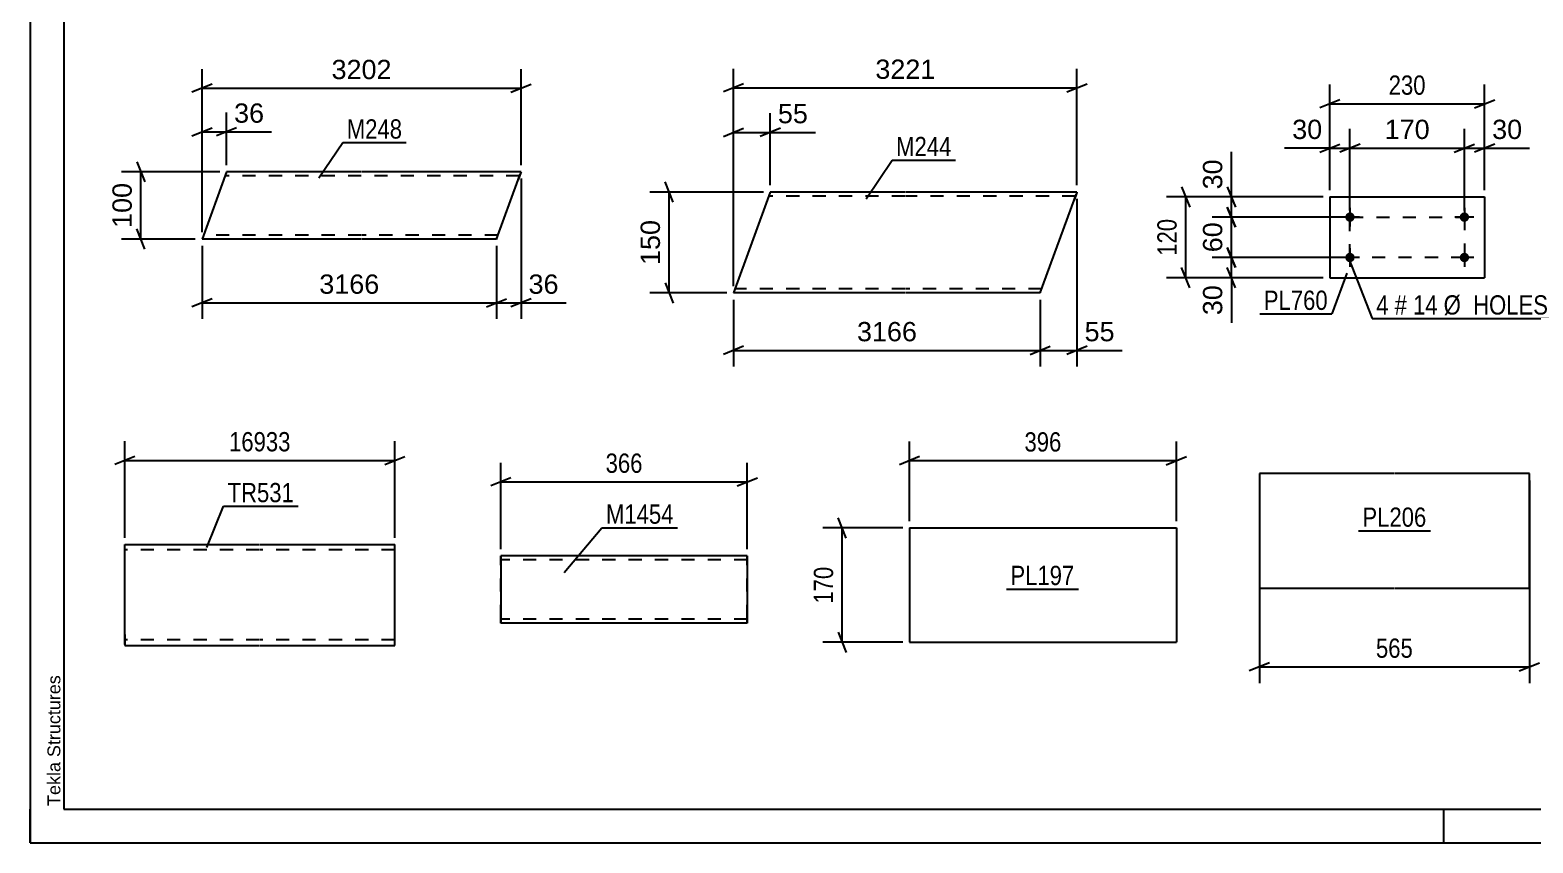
# Model space of a CAD drawing. Header units: millimetres. Extents: x 0 to 420, y 0 to 297.
# Drawn here: x 0 to 223.3, y 0 to 120.8 of the extents above; entities that cross this region are included whole.
import ezdxf

# ---------------------------------------------------------------- set-up
doc = ezdxf.new("R2010")
doc.units = ezdxf.units.MM
doc.linetypes.add('DXK_LINE_DOT2', pattern=[3.9198, 1.9599, -1.9599])
doc.styles.add('Arial', font='ARIAL.TTF', dxfattribs={"height": 0.2})
doc.styles.add('Arial Narrow', font='ARIALN.TTF', dxfattribs={"height": 0.2})

# ---------------------------------------------------------------- blocks, each defined once
blk = doc.blocks.new('Unknown-203774972-1113')
at = {"color": 5, "linetype": 'Continuous'}
for p, q in [((0, 297), (0, 0)), ((5, 292), (5, 5)), ((0, 0), (0, 5)), ((5, 5), (415, 5)), ((210, 0), (210, 5)), ((0, 0), (420, 0))]:
    blk.add_line(p, q, dxfattribs=at)
at = {"color": 174, "linetype": 'Continuous', "style": 'Arial'}
blk.add_text('Tekla Structures', height=1.9102, rotation=90, dxfattribs=at).set_placement((4.5, 5.5))
blk = doc.blocks.new('Part-203774972-8425 - 8419')
at = {"color": 2, "linetype": 'Continuous'}
for p, q in [((193.07, 96.01), (193.07, 84.01)), ((193.07, 96.01), (216.07, 96.01)), ((216.07, 96.01), (216.07, 84.01)), ((193.07, 84.01), (216.07, 84.01))]:
    blk.add_line(p, q, dxfattribs=at)
blk = doc.blocks.new('Bolt-203774972-8458 - 8419')
at = {"linetype": 'Continuous'}
for points in [[(196.07, 92.31, -1), (196.07, 93.71, -1)], [(213.07, 92.31, -1), (213.07, 93.71, -1)], [(196.07, 86.31, -1), (196.07, 87.71, -1)], [(213.07, 86.31, -1), (213.07, 87.71, -1)]]:
    blk.add_hatch(color=1, dxfattribs=at).paths.add_polyline_path(points)
at = {"color": 1, "linetype": 'Continuous'}
for p, q in [((196.07, 94.41), (196.07, 91.61)), ((213.07, 94.41), (213.07, 91.61)), ((197.47, 93.01), (194.67, 93.01)), ((214.47, 93.01), (211.67, 93.01)), ((196.07, 88.41), (196.07, 85.61)), ((213.07, 88.41), (213.07, 85.61)), ((197.47, 87.01), (194.67, 87.01)), ((214.47, 87.01), (211.67, 87.01))]:
    blk.add_line(p, q, dxfattribs=at)
blk = doc.blocks.new('Part-203774972-8403 - 8397')
at = {"color": 2, "linetype": 'Continuous'}
for p, q in [((69.94, 42.66), (69.94, 42.66)), ((106.55, 42.66), (69.94, 42.66)), ((69.94, 42.57), (69.94, 42.66)), ((69.94, 42.31), (69.94, 42.57)), ((106.55, 42.66), (106.55, 42.57)), ((106.55, 42.57), (106.55, 42.31)), ((69.94, 41.92), (69.94, 42.31)), ((69.94, 41.92), (69.94, 33.4)), ((106.55, 42.31), (106.55, 41.92)), ((106.55, 41.92), (106.55, 33.4)), ((69.94, 33.01), (69.94, 33.4)), ((69.94, 32.75), (69.94, 33.01)), ((69.94, 32.66), (69.94, 32.75)), ((69.94, 32.66), (69.94, 32.66)), ((106.55, 32.66), (69.94, 32.66)), ((106.55, 33.4), (106.55, 33.01)), ((106.55, 33.01), (106.55, 32.75)), ((106.55, 32.75), (106.55, 32.66))]:
    blk.add_line(p, q, dxfattribs=at)
at = {"color": 7, "linetype": 'DXK_LINE_DOT2'}
for p, q in [((69.94, 42.66), (69.94, 42.66)), ((69.94, 42.66), (69.94, 42.57)), ((69.94, 42.57), (69.94, 42.31)), ((106.55, 42.57), (106.55, 42.66)), ((106.55, 42.31), (106.55, 42.57)), ((69.94, 42.31), (69.94, 42.06)), ((69.94, 42.06), (69.94, 33.31)), ((69.94, 42.06), (69.94, 42.06)), ((106.55, 42.06), (69.94, 42.06)), ((69.94, 42.02), (69.94, 42.06)), ((69.94, 42.02), (69.94, 42.06)), ((69.94, 42.02), (69.94, 33.63)), ((69.94, 41.92), (69.94, 42.02)), ((69.94, 41.89), (69.94, 41.92)), ((69.94, 41.69), (69.94, 41.89)), ((69.94, 33.44), (69.94, 41.69)), ((106.55, 42.06), (106.55, 42.31)), ((106.55, 42.06), (106.55, 33.63)), ((106.55, 42.02), (106.55, 42.06)), ((106.55, 42.02), (106.55, 42.06)), ((106.55, 42.02), (106.55, 33.63)), ((106.55, 41.92), (106.55, 42.02)), ((106.55, 41.89), (106.55, 41.92)), ((106.55, 41.69), (106.55, 41.89)), ((106.55, 33.44), (106.55, 41.69)), ((69.94, 33.44), (69.94, 33.63)), ((106.55, 33.44), (106.55, 33.63)), ((106.55, 33.01), (106.55, 33.63)), ((69.94, 33.31), (69.94, 33.44)), ((69.94, 33.44), (69.94, 33.31)), ((69.94, 33.26), (69.94, 33.31)), ((69.94, 33.31), (69.94, 33.26)), ((69.94, 33.31), (69.94, 33.01)), ((69.94, 33.26), (69.94, 33.26)), ((106.55, 33.26), (69.94, 33.26)), ((69.94, 33.01), (69.94, 32.75)), ((69.94, 32.75), (69.94, 32.66)), ((69.94, 32.66), (69.94, 32.66)), ((106.55, 33.31), (106.55, 33.44)), ((106.55, 33.44), (106.55, 33.31)), ((106.55, 33.26), (106.55, 33.31)), ((106.55, 33.31), (106.55, 33.26)), ((106.55, 32.75), (106.55, 33.01)), ((106.55, 32.66), (106.55, 32.75))]:
    blk.add_line(p, q, dxfattribs=at)
blk = doc.blocks.new('Part-203774972-8369 - 8365')
at = {"color": 2, "linetype": 'Continuous'}
for p, q in [((202.62, 54.89), (182.62, 54.89)), ((182.62, 54.89), (182.62, 37.89)), ((222.72, 54.89), (202.72, 54.89)), ((222.72, 37.89), (222.72, 54.89)), ((182.62, 37.89), (202.62, 37.89)), ((202.72, 37.89), (222.72, 37.89))]:
    blk.add_line(p, q, dxfattribs=at)
blk = doc.blocks.new('Part-203774972-8338 - 8334')
at = {"color": 2, "linetype": 'Continuous'}
for p, q in [((130.64, 46.82), (130.64, 29.82)), ((130.64, 46.82), (170.28, 46.82)), ((170.28, 46.82), (170.28, 29.82)), ((130.64, 29.82), (170.28, 29.82))]:
    blk.add_line(p, q, dxfattribs=at)
blk = doc.blocks.new('Part-203774972-8569 - 8557')
at = {"color": 2, "linetype": 'Continuous'}
for p, q in [((14.08, 30.97), (14.08, 44.37)), ((14.08, 44.37), (34.08, 44.37)), ((34.18, 44.37), (54.18, 44.37)), ((54.18, 29.37), (54.18, 44.37)), ((14.08, 30.97), (14.08, 29.37)), ((14.08, 29.37), (34.08, 29.37)), ((34.18, 29.37), (54.18, 29.37))]:
    blk.add_line(p, q, dxfattribs=at)
at = {"color": 7, "linetype": 'DXK_LINE_DOT2'}
for p, q in [((34.08, 43.57), (14.08, 43.57)), ((54.18, 43.57), (34.18, 43.57)), ((14.08, 29.49), (14.08, 30.97)), ((14.08, 30.17), (14.08, 30.23)), ((34.08, 30.17), (14.08, 30.17)), ((54.18, 30.17), (34.18, 30.17)), ((54.18, 30.17), (54.18, 30.23))]:
    blk.add_line(p, q, dxfattribs=at)
blk = doc.blocks.new('Part-203774972-2652 - 2636')
at = {"color": 2, "linetype": 'Continuous'}
for p, q in [((29.19, 99.75), (25.55, 89.75)), ((49.19, 99.75), (29.19, 99.75)), ((72.93, 99.75), (49.29, 99.75)), ((69.29, 89.75), (72.49, 98.55)), ((72.9, 99.66), (72.49, 98.55)), ((72.93, 99.75), (72.9, 99.66)), ((49.19, 89.75), (25.55, 89.75)), ((69.29, 89.75), (49.29, 89.75))]:
    blk.add_line(p, q, dxfattribs=at)
at = {"color": 7, "linetype": 'DXK_LINE_DOT2'}
for p, q in [((49.19, 99.15), (28.97, 99.15)), ((72.71, 99.15), (49.29, 99.15)), ((72.49, 98.55), (72.8, 99.4)), ((49.19, 90.35), (25.77, 90.35)), ((69.51, 90.35), (49.29, 90.35)), ((69.32, 89.84), (69.29, 89.75))]:
    blk.add_line(p, q, dxfattribs=at)
blk = doc.blocks.new('Part-203774972-2550 - 2534')
at = {"color": 2, "linetype": 'Continuous'}
for p, q in [((109.96, 96.74), (104.5, 81.74)), ((129.96, 96.74), (109.96, 96.74)), ((155.52, 96.74), (130.06, 96.74)), ((155.49, 96.65), (155.09, 95.54)), ((155.52, 96.74), (155.49, 96.65)), ((150.06, 81.74), (155.09, 95.54)), ((129.96, 81.74), (104.5, 81.74)), ((150.06, 81.74), (130.06, 81.74))]:
    blk.add_line(p, q, dxfattribs=at)
at = {"color": 7, "linetype": 'DXK_LINE_DOT2'}
for p, q in [((129.96, 96.14), (109.74, 96.14)), ((155.3, 96.14), (130.06, 96.14)), ((155.09, 95.54), (155.39, 96.39)), ((129.96, 82.34), (104.72, 82.34)), ((150.28, 82.34), (130.06, 82.34)), ((150.1, 81.83), (150.06, 81.74))]:
    blk.add_line(p, q, dxfattribs=at)
blk = doc.blocks.new('Rectangle-203774972-8543 - 8419')
at = {"color": 1, "linetype": 'DXK_LINE_DOT2'}
blk.add_lwpolyline([(196.07, 93.01), (213.07, 93.01), (213.07, 87.01), (196.07, 87.01), (196.07, 93.01)], close=True, dxfattribs=at)
blk = doc.blocks.new('StraightDimension-203774972-8482 - 8419')
at = {"color": 7, "linetype": 'Continuous'}
for p, q in [((213.07, 94.01), (213.07, 106.12)), ((216.07, 97.01), (216.07, 106.12)), ((211.57, 102.67), (214.57, 103.87)), ((213.07, 103.27), (216.07, 103.27)), ((217.57, 103.87), (214.57, 102.67))]:
    blk.add_line(p, q, dxfattribs=at)
at = {"color": 0}
blk.add_wipeout([(222.24, 104.02), (222.24, 108.22), (216.59, 108.22), (216.59, 104.02)], dxfattribs=at)
at = {"color": 7, "linetype": 'Continuous'}
blk.add_line((216.07, 103.27), (222.76, 103.27), dxfattribs=at)
blk.add_line((216.07, 103.27), (222.76, 103.27), dxfattribs=at)
at = {"color": 3, "style": 'Arial'}
blk.add_text('30', height=2.865, dxfattribs=at).set_placement((217.19, 104.62))
blk = doc.blocks.new('StraightDimension-203774972-8471 - 8419')
at = {"color": 7, "linetype": 'Continuous'}
for p, q in [((192.07, 96.01), (168.82, 96.01)), ((171.07, 97.51), (172.27, 94.51)), ((171.67, 84.01), (171.67, 96.01)), ((172.27, 82.51), (171.07, 85.51)), ((192.07, 84.01), (168.82, 84.01))]:
    blk.add_line(p, q, dxfattribs=at)
at = {"color": 0}
blk.add_wipeout([(170.92, 93.35), (166.72, 93.35), (166.72, 86.67), (170.92, 86.67)], dxfattribs=at)
at = {"color": 3, "style": 'Arial Narrow'}
blk.add_text('120', height=2.863, rotation=90.0002, dxfattribs=at).set_placement((170.32, 87.27))
blk = doc.blocks.new('StraightDimension-203774972-8460 - 8419')
at = {"color": 7, "linetype": 'Continuous'}
for p, q in [((193.07, 97.01), (193.07, 112.7)), ((216.07, 97.01), (216.07, 112.7)), ((194.57, 110.45), (191.57, 109.25)), ((193.07, 109.85), (216.07, 109.85)), ((214.57, 109.25), (217.57, 110.45))]:
    blk.add_line(p, q, dxfattribs=at)
at = {"color": 0}
blk.add_wipeout([(207.91, 110.6), (207.91, 114.8), (201.22, 114.8), (201.22, 110.6)], dxfattribs=at)
at = {"color": 3, "style": 'Arial Narrow'}
blk.add_text('230', height=2.863, dxfattribs=at).set_placement((201.82, 111.2))
blk = doc.blocks.new('StraightDimension-203774972-8492 - 8419')
at = {"color": 7, "linetype": 'Continuous'}
for p, q in [((196.07, 94.01), (196.07, 106.12)), ((213.07, 94.01), (213.07, 106.12)), ((197.57, 103.87), (194.57, 102.67)), ((196.07, 103.27), (213.07, 103.27)), ((211.57, 102.67), (214.57, 103.87))]:
    blk.add_line(p, q, dxfattribs=at)
at = {"color": 0}
blk.add_wipeout([(208.5, 104.02), (208.5, 108.22), (200.63, 108.22), (200.63, 104.02)], dxfattribs=at)
at = {"color": 3, "style": 'Arial'}
blk.add_text('170', height=2.865, dxfattribs=at).set_placement((201.23, 104.62))
blk = doc.blocks.new('StraightDimension-203774972-8502 - 8419')
at = {"color": 7, "linetype": 'Continuous'}
for p, q in [((193.07, 97.01), (193.07, 106.12)), ((196.07, 94.01), (196.07, 106.12)), ((191.57, 102.67), (194.57, 103.87)), ((193.07, 103.27), (196.07, 103.27)), ((197.57, 103.87), (194.57, 102.67))]:
    blk.add_line(p, q, dxfattribs=at)
at = {"color": 0}
blk.add_wipeout([(192.54, 104.02), (192.54, 108.22), (186.89, 108.22), (186.89, 104.02)], dxfattribs=at)
at = {"color": 7, "linetype": 'Continuous'}
blk.add_line((193.07, 103.27), (186.37, 103.27), dxfattribs=at)
blk.add_line((193.07, 103.27), (186.37, 103.27), dxfattribs=at)
at = {"color": 3, "style": 'Arial'}
blk.add_text('30', height=2.865, dxfattribs=at).set_placement((187.49, 104.62))
blk = doc.blocks.new('StraightDimension-203774972-8513 - 8419')
at = {"color": 7, "linetype": 'Continuous'}
for p, q in [((192.07, 96.01), (175.6, 96.01)), ((177.85, 97.51), (179.05, 94.51)), ((178.45, 93.01), (178.45, 96.01)), ((179.05, 91.51), (177.85, 94.51)), ((195.07, 93.01), (175.6, 93.01))]:
    blk.add_line(p, q, dxfattribs=at)
at = {"color": 0}
blk.add_wipeout([(177.7, 102.18), (173.5, 102.18), (173.5, 96.53), (177.7, 96.53)], dxfattribs=at)
at = {"color": 7, "linetype": 'Continuous'}
blk.add_line((178.45, 96.01), (178.45, 102.71), dxfattribs=at)
blk.add_line((178.45, 96.01), (178.45, 102.71), dxfattribs=at)
at = {"color": 3, "style": 'Arial'}
blk.add_text('30', height=2.865, rotation=90.0002, dxfattribs=at).set_placement((177.1, 97.13))
blk = doc.blocks.new('StraightDimension-203774972-8523 - 8419')
at = {"color": 7, "linetype": 'Continuous'}
for p, q in [((177.85, 94.51), (179.05, 91.51)), ((195.07, 93.01), (175.6, 93.01)), ((178.45, 87.01), (178.45, 93.01)), ((179.05, 85.51), (177.85, 88.51)), ((195.07, 87.01), (175.6, 87.01))]:
    blk.add_line(p, q, dxfattribs=at)
at = {"color": 0}
blk.add_wipeout([(177.7, 92.83), (173.5, 92.83), (173.5, 87.19), (177.7, 87.19)], dxfattribs=at)
at = {"color": 3, "style": 'Arial'}
blk.add_text('60', height=2.865, rotation=90.0002, dxfattribs=at).set_placement((177.1, 87.79))
blk = doc.blocks.new('StraightDimension-203774972-8533 - 8419')
at = {"color": 7, "linetype": 'Continuous'}
for p, q in [((177.85, 88.51), (179.05, 85.51)), ((195.07, 87.01), (175.6, 87.01)), ((179.05, 82.51), (177.85, 85.51)), ((178.45, 84.01), (178.45, 87.01)), ((192.07, 84.01), (175.6, 84.01))]:
    blk.add_line(p, q, dxfattribs=at)
at = {"color": 0}
blk.add_wipeout([(177.7, 83.48), (173.5, 83.48), (173.5, 77.84), (177.7, 77.84)], dxfattribs=at)
at = {"color": 7, "linetype": 'Continuous'}
blk.add_line((178.45, 84.01), (178.45, 77.31), dxfattribs=at)
blk.add_line((178.45, 84.01), (178.45, 77.31), dxfattribs=at)
at = {"color": 3, "style": 'Arial'}
blk.add_text('30', height=2.865, rotation=90.0002, dxfattribs=at).set_placement((177.1, 78.44))
blk = doc.blocks.new('StraightDimension-203774972-8405 - 8397')
at = {"color": 7, "linetype": 'Continuous'}
for p, q in [((69.94, 43.66), (69.94, 56.51)), ((106.55, 43.66), (106.55, 56.51)), ((71.44, 54.26), (68.44, 53.06)), ((69.94, 53.66), (106.55, 53.66)), ((105.05, 53.06), (108.05, 54.26))]:
    blk.add_line(p, q, dxfattribs=at)
at = {"color": 0}
blk.add_wipeout([(91.58, 54.41), (91.58, 58.61), (84.9, 58.61), (84.9, 54.41)], dxfattribs=at)
at = {"color": 3, "style": 'Arial Narrow'}
blk.add_text('366', height=2.863, dxfattribs=at).set_placement((85.5, 55.01))
blk = doc.blocks.new('StraightDimension-203774972-8372 - 8365')
at = {"color": 7, "linetype": 'Continuous'}
for p, q in [((182.62, 53.89), (182.62, 23.77)), ((222.72, 53.89), (222.72, 23.77)), ((184.12, 26.77), (181.12, 25.57)), ((182.62, 26.17), (222.72, 26.17)), ((221.22, 25.57), (224.22, 26.77))]:
    blk.add_line(p, q, dxfattribs=at)
at = {"color": 0}
blk.add_wipeout([(206.01, 26.92), (206.01, 31.12), (199.33, 31.12), (199.33, 26.92)], dxfattribs=at)
at = {"color": 3, "style": 'Arial Narrow'}
blk.add_text('565', height=2.863, dxfattribs=at).set_placement((199.93, 27.52))
blk = doc.blocks.new('StraightDimension-203774972-8340 - 8334')
at = {"color": 7, "linetype": 'Continuous'}
for p, q in [((130.64, 47.82), (130.64, 59.67)), ((170.28, 47.82), (170.28, 59.67)), ((132.14, 57.42), (129.14, 56.22)), ((130.64, 56.82), (170.28, 56.82)), ((168.78, 56.22), (171.78, 57.42))]:
    blk.add_line(p, q, dxfattribs=at)
at = {"color": 0}
blk.add_wipeout([(153.8, 57.57), (153.8, 61.77), (147.12, 61.77), (147.12, 57.57)], dxfattribs=at)
at = {"color": 3, "style": 'Arial Narrow'}
blk.add_text('396', height=2.863, dxfattribs=at).set_placement((147.72, 58.17))
blk = doc.blocks.new('StraightDimension-203774972-8351 - 8334')
at = {"color": 7, "linetype": 'Continuous'}
for p, q in [((121.24, 45.32), (120.04, 48.32)), ((129.64, 46.82), (117.79, 46.82)), ((120.64, 29.82), (120.64, 46.82)), ((120.04, 31.32), (121.24, 28.32)), ((129.64, 29.82), (117.79, 29.82))]:
    blk.add_line(p, q, dxfattribs=at)
at = {"color": 0}
blk.add_wipeout([(119.89, 41.66), (115.69, 41.66), (115.69, 34.97), (119.89, 34.97)], dxfattribs=at)
at = {"color": 3, "style": 'Arial Narrow'}
blk.add_text('170', height=2.863, rotation=90.0002, dxfattribs=at).set_placement((119.29, 35.57))
blk = doc.blocks.new('StraightDimension-203774972-8576 - 8557')
at = {"color": 7, "linetype": 'Continuous'}
for p, q in [((14.08, 45.37), (14.08, 59.7)), ((54.18, 45.37), (54.18, 59.7)), ((15.58, 57.45), (12.58, 56.25)), ((14.08, 56.85), (54.18, 56.85)), ((52.68, 56.25), (55.68, 57.45))]:
    blk.add_line(p, q, dxfattribs=at)
at = {"color": 0}
blk.add_wipeout([(39.3, 57.6), (39.3, 61.8), (28.96, 61.8), (28.96, 57.6)], dxfattribs=at)
at = {"color": 3, "style": 'Arial Narrow'}
blk.add_text('16933', height=2.863, dxfattribs=at).set_placement((29.56, 58.2))
blk = doc.blocks.new('StraightDimension-203774972-2701 - 2636')
at = {"color": 7, "linetype": 'Continuous'}
for p, q in [((25.55, 88.75), (25.55, 77.87)), ((69.29, 88.75), (69.29, 77.87)), ((27.05, 80.87), (24.05, 79.67)), ((67.79, 79.67), (70.79, 80.87)), ((25.55, 80.27), (69.29, 80.27))]:
    blk.add_line(p, q, dxfattribs=at)
at = {"color": 0}
blk.add_wipeout([(52.47, 81.02), (52.47, 85.22), (42.37, 85.22), (42.37, 81.02)], dxfattribs=at)
at = {"color": 3, "style": 'Arial'}
blk.add_text('3166', height=2.865, dxfattribs=at).set_placement((42.97, 81.62))
blk = doc.blocks.new('StraightDimension-203774972-2684 - 2636')
at = {"color": 7, "linetype": 'Continuous'}
for p, q in [((72.93, 98.75), (72.93, 77.87)), ((69.29, 88.75), (69.29, 77.87)), ((67.79, 79.67), (70.79, 80.87)), ((74.43, 80.87), (71.43, 79.67)), ((69.29, 80.27), (72.93, 80.27))]:
    blk.add_line(p, q, dxfattribs=at)
at = {"color": 0}
blk.add_wipeout([(79.1, 81.02), (79.1, 85.22), (73.45, 85.22), (73.45, 81.02)], dxfattribs=at)
at = {"color": 7, "linetype": 'Continuous'}
blk.add_line((72.93, 80.27), (79.63, 80.27), dxfattribs=at)
blk.add_line((72.93, 80.27), (79.63, 80.27), dxfattribs=at)
at = {"color": 3, "style": 'Arial'}
blk.add_text('36', height=2.865, dxfattribs=at).set_placement((74.05, 81.62))
blk = doc.blocks.new('StraightDimension-203774972-2719 - 2636')
at = {"color": 7, "linetype": 'Continuous'}
for p, q in [((15.85, 101.25), (17.05, 98.25)), ((28.19, 99.75), (13.6, 99.75)), ((16.45, 89.75), (16.45, 99.75)), ((24.55, 89.75), (13.6, 89.75)), ((17.05, 88.25), (15.85, 91.25))]:
    blk.add_line(p, q, dxfattribs=at)
at = {"color": 0}
blk.add_wipeout([(15.7, 98.69), (11.5, 98.69), (11.5, 90.81), (15.7, 90.81)], dxfattribs=at)
at = {"color": 3, "style": 'Arial'}
blk.add_text('100', height=2.865, rotation=90.0002, dxfattribs=at).set_placement((15.1, 91.41))
blk = doc.blocks.new('StraightDimension-203774972-2655 - 2636')
at = {"color": 7, "linetype": 'Continuous'}
for p, q in [((25.55, 90.75), (25.55, 115.02)), ((72.93, 100.75), (72.93, 115.02)), ((27.05, 112.77), (24.05, 111.57)), ((25.55, 112.17), (72.93, 112.17)), ((71.43, 111.57), (74.43, 112.77))]:
    blk.add_line(p, q, dxfattribs=at)
at = {"color": 0}
blk.add_wipeout([(54.29, 112.92), (54.29, 117.12), (44.19, 117.12), (44.19, 112.92)], dxfattribs=at)
at = {"color": 3, "style": 'Arial'}
blk.add_text('3202', height=2.865, dxfattribs=at).set_placement((44.79, 113.52))
blk = doc.blocks.new('StraightDimension-203774972-2666 - 2636')
at = {"color": 7, "linetype": 'Continuous'}
for p, q in [((25.55, 90.75), (25.55, 108.54)), ((29.19, 100.75), (29.19, 108.54)), ((24.05, 105.09), (27.05, 106.29)), ((25.55, 105.69), (29.19, 105.69)), ((30.69, 106.29), (27.69, 105.09))]:
    blk.add_line(p, q, dxfattribs=at)
at = {"color": 0}
blk.add_wipeout([(35.36, 106.44), (35.36, 110.64), (29.71, 110.64), (29.71, 106.44)], dxfattribs=at)
at = {"color": 7, "linetype": 'Continuous'}
blk.add_line((29.19, 105.69), (35.89, 105.69), dxfattribs=at)
blk.add_line((29.19, 105.69), (35.89, 105.69), dxfattribs=at)
at = {"color": 3, "style": 'Arial'}
blk.add_text('36', height=2.865, dxfattribs=at).set_placement((30.31, 107.04))
blk = doc.blocks.new('StraightDimension-203774972-2606 - 2534')
at = {"color": 7, "linetype": 'Continuous'}
for p, q in [((104.5, 82.74), (104.5, 108.46)), ((109.96, 97.74), (109.96, 108.46)), ((103, 105.01), (106, 106.21)), ((104.5, 105.61), (109.96, 105.61)), ((111.46, 106.21), (108.46, 105.01))]:
    blk.add_line(p, q, dxfattribs=at)
at = {"color": 0}
blk.add_wipeout([(116.13, 106.36), (116.13, 110.56), (110.49, 110.56), (110.49, 106.36)], dxfattribs=at)
at = {"color": 7, "linetype": 'Continuous'}
blk.add_line((109.96, 105.61), (116.66, 105.61), dxfattribs=at)
blk.add_line((109.96, 105.61), (116.66, 105.61), dxfattribs=at)
at = {"color": 3, "style": 'Arial'}
blk.add_text('55', height=2.865, dxfattribs=at).set_placement((111.09, 106.96))
blk = doc.blocks.new('StraightDimension-203774972-2571 - 2534')
at = {"color": 7, "linetype": 'Continuous'}
for p, q in [((155.52, 95.74), (155.52, 70.81)), ((150.06, 80.74), (150.06, 70.81)), ((148.56, 72.61), (151.56, 73.81)), ((157.02, 73.81), (154.02, 72.61)), ((150.06, 73.21), (155.52, 73.21))]:
    blk.add_line(p, q, dxfattribs=at)
at = {"color": 0}
blk.add_wipeout([(161.69, 73.96), (161.69, 78.16), (156.05, 78.16), (156.05, 73.96)], dxfattribs=at)
at = {"color": 7, "linetype": 'Continuous'}
blk.add_line((155.52, 73.21), (162.22, 73.21), dxfattribs=at)
blk.add_line((155.52, 73.21), (162.22, 73.21), dxfattribs=at)
at = {"color": 3, "style": 'Arial'}
blk.add_text('55', height=2.865, dxfattribs=at).set_placement((156.65, 74.56))
blk = doc.blocks.new('StraightDimension-203774972-2624 - 2534')
at = {"color": 7, "linetype": 'Continuous'}
for p, q in [((104.5, 82.74), (104.5, 115.06)), ((155.52, 97.74), (155.52, 115.06)), ((106, 112.81), (103, 111.61)), ((104.5, 112.21), (155.52, 112.21)), ((154.02, 111.61), (157.02, 112.81))]:
    blk.add_line(p, q, dxfattribs=at)
at = {"color": 0}
blk.add_wipeout([(135.06, 112.96), (135.06, 117.16), (124.97, 117.16), (124.97, 112.96)], dxfattribs=at)
at = {"color": 3, "style": 'Arial'}
blk.add_text('3221', height=2.865, dxfattribs=at).set_placement((125.57, 113.56))
blk = doc.blocks.new('StraightDimension-203774972-2553 - 2534')
at = {"color": 7, "linetype": 'Continuous'}
for p, q in [((95.52, 95.24), (94.32, 98.24)), ((108.96, 96.74), (92.07, 96.74)), ((94.92, 81.74), (94.92, 96.74)), ((94.32, 83.24), (95.52, 80.24)), ((103.5, 81.74), (92.07, 81.74))]:
    blk.add_line(p, q, dxfattribs=at)
at = {"color": 0}
blk.add_wipeout([(94.17, 93.17), (89.97, 93.17), (89.97, 85.3), (94.17, 85.3)], dxfattribs=at)
at = {"color": 3, "style": 'Arial'}
blk.add_text('150', height=2.865, rotation=90.0002, dxfattribs=at).set_placement((93.57, 85.9))
blk = doc.blocks.new('StraightDimension-203774972-2588 - 2534')
at = {"color": 7, "linetype": 'Continuous'}
for p, q in [((104.5, 80.74), (104.5, 70.81)), ((150.06, 80.74), (150.06, 70.81)), ((106, 73.81), (103, 72.61)), ((148.56, 72.61), (151.56, 73.81)), ((104.5, 73.21), (150.06, 73.21))]:
    blk.add_line(p, q, dxfattribs=at)
at = {"color": 0}
blk.add_wipeout([(132.33, 73.96), (132.33, 78.16), (122.24, 78.16), (122.24, 73.96)], dxfattribs=at)
at = {"color": 3, "style": 'Arial'}
blk.add_text('3166', height=2.865, dxfattribs=at).set_placement((122.84, 74.56))
blk = doc.blocks.new('Mark-203774972-8454 - 8419')
at = {"color": 0}
blk.add_wipeout([(201.81, 78.53), (201.81, 81.53), (199.98, 81.53), (199.98, 78.53)], dxfattribs=at)
blk.add_wipeout([(201.81, 78.53), (201.81, 81.53), (199.98, 81.53), (199.98, 78.53)], dxfattribs=at)
at = {"color": 7, "linetype": 'Continuous'}
blk.add_line((195.91, 86.83), (199.38, 77.93), dxfattribs=at)
at = {"color": 0}
blk.add_wipeout([(204.54, 78.53), (204.54, 81.53), (202.71, 81.53), (202.71, 78.53)], dxfattribs=at)
blk.add_wipeout([(204.54, 78.53), (204.54, 81.53), (202.71, 81.53), (202.71, 78.53)], dxfattribs=at)
at = {"color": 3, "style": 'Arial Narrow'}
blk.add_text('4', height=2.86, dxfattribs=at).set_placement((199.98, 78.53))
at = {"color": 0}
blk.add_wipeout([(209.09, 78.53), (209.09, 81.53), (205.44, 81.53), (205.44, 78.53)], dxfattribs=at)
blk.add_wipeout([(209.09, 78.53), (209.09, 81.53), (205.44, 81.53), (205.44, 78.53)], dxfattribs=at)
at = {"color": 3, "style": 'Arial Narrow'}
blk.add_text('#', height=2.86, dxfattribs=at).set_placement((202.71, 78.53))
at = {"color": 0}
blk.add_wipeout([(225.52, 78.53), (225.52, 81.53), (209.99, 81.53), (209.99, 78.53)], dxfattribs=at)
blk.add_wipeout([(225.52, 78.53), (225.52, 81.53), (209.99, 81.53), (209.99, 78.53)], dxfattribs=at)
at = {"color": 7, "linetype": 'Continuous'}
blk.add_line((199.38, 77.93), (226.12, 77.93), dxfattribs=at)
at = {"color": 3, "style": 'Arial Narrow'}
for s, p in [('14', (205.44, 78.53)), ('Ø  HOLES', (209.99, 78.53))]:
    blk.add_text(s, height=2.863, dxfattribs=at).set_placement(p)
blk = doc.blocks.new('Mark-203774972-8421 - 8419')
at = {"color": 0}
blk.add_wipeout([(192.77, 79.22), (192.77, 82.22), (183.27, 82.22), (183.27, 79.22)], dxfattribs=at)
blk.add_wipeout([(192.77, 79.22), (192.77, 82.22), (183.27, 82.22), (183.27, 79.22)], dxfattribs=at)
at = {"color": 30, "linetype": 'Continuous'}
for p in [(195.6, 84.7), (182.67, 78.62)]:
    blk.add_line(p, (193.37, 78.62), dxfattribs=at)
at = {"color": 3, "style": 'Arial Narrow'}
blk.add_text('PL760', height=2.863, dxfattribs=at).set_placement((183.27, 79.22))
blk = doc.blocks.new('Mark-203774972-8399 - 8397')
at = {"color": 0}
blk.add_wipeout([(95.6, 47.44), (95.6, 50.44), (85.55, 50.44), (85.55, 47.44)], dxfattribs=at)
blk.add_wipeout([(95.6, 47.44), (95.6, 50.44), (85.55, 50.44), (85.55, 47.44)], dxfattribs=at)
at = {"color": 30, "linetype": 'Continuous'}
for p, q in [((79.33, 40.21), (84.95, 46.84)), ((84.95, 46.84), (96.2, 46.84))]:
    blk.add_line(p, q, dxfattribs=at)
at = {"color": 3, "style": 'Arial Narrow'}
blk.add_text('M1454', height=2.863, dxfattribs=at).set_placement((85.55, 47.44))
blk = doc.blocks.new('Mark-203774972-8367 - 8365')
at = {"color": 0}
blk.add_wipeout([(207.42, 46.99), (207.42, 49.99), (197.92, 49.99), (197.92, 46.99)], dxfattribs=at)
blk.add_wipeout([(207.42, 46.99), (207.42, 49.99), (197.92, 49.99), (197.92, 46.99)], dxfattribs=at)
at = {"color": 30, "linetype": 'Continuous'}
blk.add_line((197.32, 46.39), (208.02, 46.39), dxfattribs=at)
at = {"color": 3, "style": 'Arial Narrow'}
blk.add_text('PL206', height=2.863, dxfattribs=at).set_placement((197.92, 46.99))
blk = doc.blocks.new('Mark-203774972-8336 - 8334')
at = {"color": 0}
blk.add_wipeout([(155.13, 38.33), (155.13, 41.33), (145.63, 41.33), (145.63, 38.33)], dxfattribs=at)
blk.add_wipeout([(155.13, 38.33), (155.13, 41.33), (145.63, 41.33), (145.63, 38.33)], dxfattribs=at)
at = {"color": 30, "linetype": 'Continuous'}
blk.add_line((145.03, 37.73), (155.73, 37.73), dxfattribs=at)
at = {"color": 3, "style": 'Arial Narrow'}
blk.add_text('PL197', height=2.863, dxfattribs=at).set_placement((145.63, 38.33))
blk = doc.blocks.new('Mark-203774972-8565 - 8557')
at = {"color": 0}
blk.add_wipeout([(39.21, 50.64), (39.21, 53.64), (29.34, 53.64), (29.34, 50.64)], dxfattribs=at)
blk.add_wipeout([(39.21, 50.64), (39.21, 53.64), (29.34, 53.64), (29.34, 50.64)], dxfattribs=at)
at = {"color": 30, "linetype": 'Continuous'}
for p, q in [((26.25, 43.91), (28.74, 50.04)), ((28.74, 50.04), (39.81, 50.04))]:
    blk.add_line(p, q, dxfattribs=at)
at = {"color": 3, "style": 'Arial Narrow'}
blk.add_text('TR531', height=2.863, dxfattribs=at).set_placement((29.34, 50.64))
blk = doc.blocks.new('Mark-203774972-2648 - 2636')
at = {"color": 0}
blk.add_wipeout([(55.28, 104.68), (55.28, 107.68), (47.05, 107.68), (47.05, 104.68)], dxfattribs=at)
blk.add_wipeout([(55.28, 104.68), (55.28, 107.68), (47.05, 107.68), (47.05, 104.68)], dxfattribs=at)
at = {"color": 30, "linetype": 'Continuous'}
for p, q in [((42.92, 98.85), (46.45, 104.08)), ((46.45, 104.08), (55.88, 104.08))]:
    blk.add_line(p, q, dxfattribs=at)
at = {"color": 3, "style": 'Arial Narrow'}
blk.add_text('M248', height=2.863, dxfattribs=at).set_placement((47.05, 104.68))
blk = doc.blocks.new('Mark-203774972-2546 - 2534')
at = {"color": 0}
blk.add_wipeout([(136.87, 102.07), (136.87, 105.07), (128.65, 105.07), (128.65, 102.07)], dxfattribs=at)
blk.add_wipeout([(136.87, 102.07), (136.87, 105.07), (128.65, 105.07), (128.65, 102.07)], dxfattribs=at)
at = {"color": 30, "linetype": 'Continuous'}
for p, q in [((124.21, 95.72), (128.05, 101.47)), ((128.05, 101.47), (137.47, 101.47))]:
    blk.add_line(p, q, dxfattribs=at)
at = {"color": 3, "style": 'Arial Narrow'}
blk.add_text('M244', height=2.863, dxfattribs=at).set_placement((128.65, 102.07))

msp = doc.modelspace()

# ---------------------------------------------------------------- block references
for name in ['Unknown-203774972-1113', 'Part-203774972-2652 - 2636', 'Part-203774972-2550 - 2534', 'Part-203774972-8425 - 8419', 'Bolt-203774972-8458 - 8419', 'Rectangle-203774972-8543 - 8419', 'Part-203774972-8369 - 8365', 'Part-203774972-8338 - 8334', 'Part-203774972-8569 - 8557', 'Part-203774972-8403 - 8397']:
    msp.add_blockref(name, (0, 0))

# ---------------------------------------------------------------- next in the draw order: block references
for name in ['StraightDimension-203774972-2606 - 2534', 'StraightDimension-203774972-8482 - 8419', 'StraightDimension-203774972-8471 - 8419', 'StraightDimension-203774972-2571 - 2534', 'StraightDimension-203774972-2701 - 2636', 'StraightDimension-203774972-8576 - 8557', 'StraightDimension-203774972-8340 - 8334', 'StraightDimension-203774972-8405 - 8397', 'StraightDimension-203774972-8372 - 8365', 'Mark-203774972-8336 - 8334']:
    msp.add_blockref(name, (0, 0))

# ---------------------------------------------------------------- next in the draw order: block references
for name in ['StraightDimension-203774972-2624 - 2534', 'StraightDimension-203774972-8460 - 8419', 'StraightDimension-203774972-2719 - 2636', 'StraightDimension-203774972-2684 - 2636', 'Mark-203774972-8565 - 8557', 'Mark-203774972-8399 - 8397', 'Mark-203774972-8367 - 8365', 'StraightDimension-203774972-8351 - 8334']:
    msp.add_blockref(name, (0, 0))

# ---------------------------------------------------------------- next in the draw order: block references
for name in ['StraightDimension-203774972-2655 - 2636', 'StraightDimension-203774972-8492 - 8419', 'Mark-203774972-2546 - 2534', 'StraightDimension-203774972-2553 - 2534']:
    msp.add_blockref(name, (0, 0))

# ---------------------------------------------------------------- next in the draw order: block references
for name in ['StraightDimension-203774972-2666 - 2636', 'Mark-203774972-2648 - 2636', 'StraightDimension-203774972-8502 - 8419', 'StraightDimension-203774972-2588 - 2534']:
    msp.add_blockref(name, (0, 0))

# ---------------------------------------------------------------- next in the draw order: block references
msp.add_blockref('StraightDimension-203774972-8513 - 8419', (0, 0))

# ---------------------------------------------------------------- next in the draw order: block references
msp.add_blockref('StraightDimension-203774972-8523 - 8419', (0, 0))

# ---------------------------------------------------------------- next in the draw order: block references
msp.add_blockref('StraightDimension-203774972-8533 - 8419', (0, 0))

# ---------------------------------------------------------------- next in the draw order: block references
msp.add_blockref('Mark-203774972-8454 - 8419', (0, 0))

# ---------------------------------------------------------------- next in the draw order: block references
msp.add_blockref('Mark-203774972-8421 - 8419', (0, 0))

doc.saveas('drawing.dxf')
